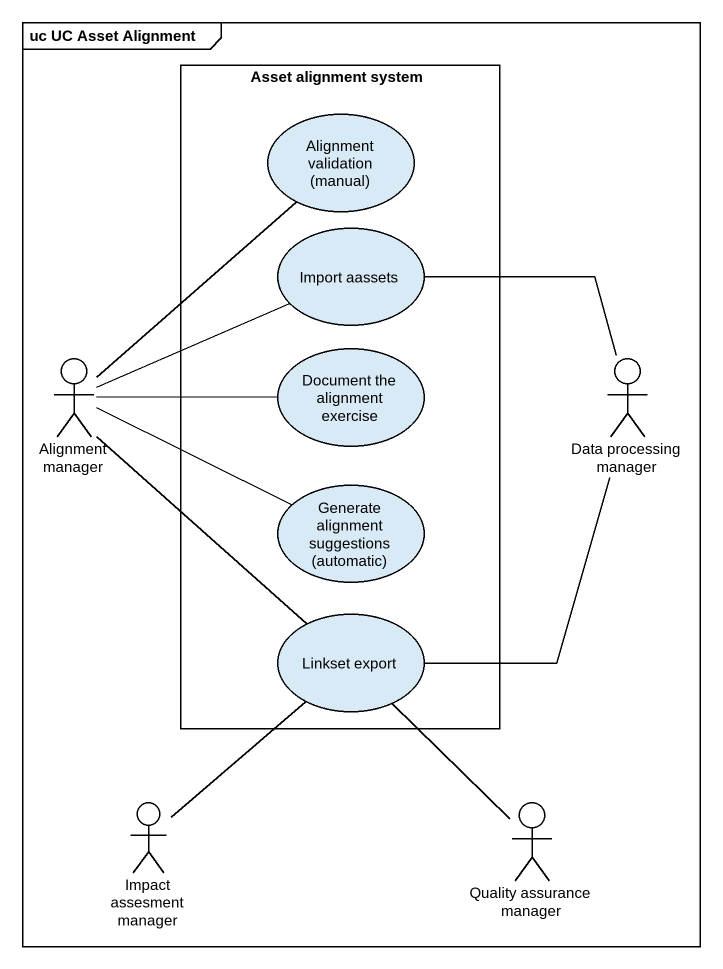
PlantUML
@startuml
mainframe uc UC Asset Alignment
rectangle "Asset alignment system" as Asset_alignment_system {
  usecase "Alignment validation (manual)" as Alignment_validation_manual
  usecase "Import aassets" as Import_aassets
  usecase "Document the alignment exercise" as Document_the_alignment
  usecase "Generate alignment suggestions (automatic)" as Generate_alignment
  usecase "Linkset export" as Linkset_export
}
actor "Alignment manager" as Alignment_manager
actor "Data processing manager" as Data_processing_manager
actor "Impact assesment manager" as Impact_assesment_manager
actor "Quality assurance manager" as Quality_assurance_manager
Alignment_manager -up- Alignment_validation_manual
Alignment_manager -right- Import_aassets
Alignment_manager -right- Document_the_alignment
Alignment_manager -right- Generate_alignment
Alignment_manager -- Linkset_export
Data_processing_manager -left- Import_aassets
Data_processing_manager -- Linkset_export
Impact_assesment_manager -up- Linkset_export
Quality_assurance_manager -up- Linkset_export
@enduml
